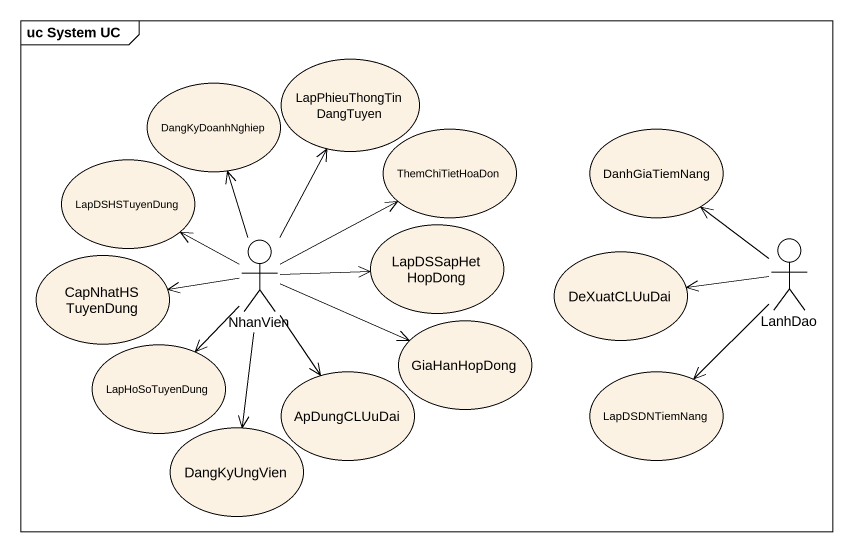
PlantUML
@startuml
mainframe uc System UC
usecase "LapPhieuThongTin DangTuyen" as LapPhieuThongTin_DangTuyen
usecase DangKyDoanhNghiep
usecase LapDSHSTuyenDung
usecase ThemChiTietHoaDon
usecase DanhGiaTiemNang
usecase "LapDSSapHet HopDong" as LapDSSapHet_HopDong
usecase "CapNhatHS TuyenDung" as CapNhatHS_TuyenDung
actor NhanVien
usecase DeXuatCLUuDai
actor LanhDao
usecase LapHoSoTuyenDung
usecase GiaHanHopDong
usecase ApDungCLUuDai
usecase LapDSDNTiemNang
usecase DangKyUngVien
NhanVien -up-> LapPhieuThongTin_DangTuyen
NhanVien -up-> DangKyDoanhNghiep
NhanVien -up-> LapDSHSTuyenDung
NhanVien -up-> ThemChiTietHoaDon
NhanVien -right-> LapDSSapHet_HopDong
NhanVien -left-> CapNhatHS_TuyenDung
NhanVien --> LapHoSoTuyenDung
NhanVien -right-> GiaHanHopDong
NhanVien --> ApDungCLUuDai
NhanVien --> DangKyUngVien
LanhDao -up-> DanhGiaTiemNang
LanhDao -left-> DeXuatCLUuDai
LanhDao --> LapDSDNTiemNang
@enduml
